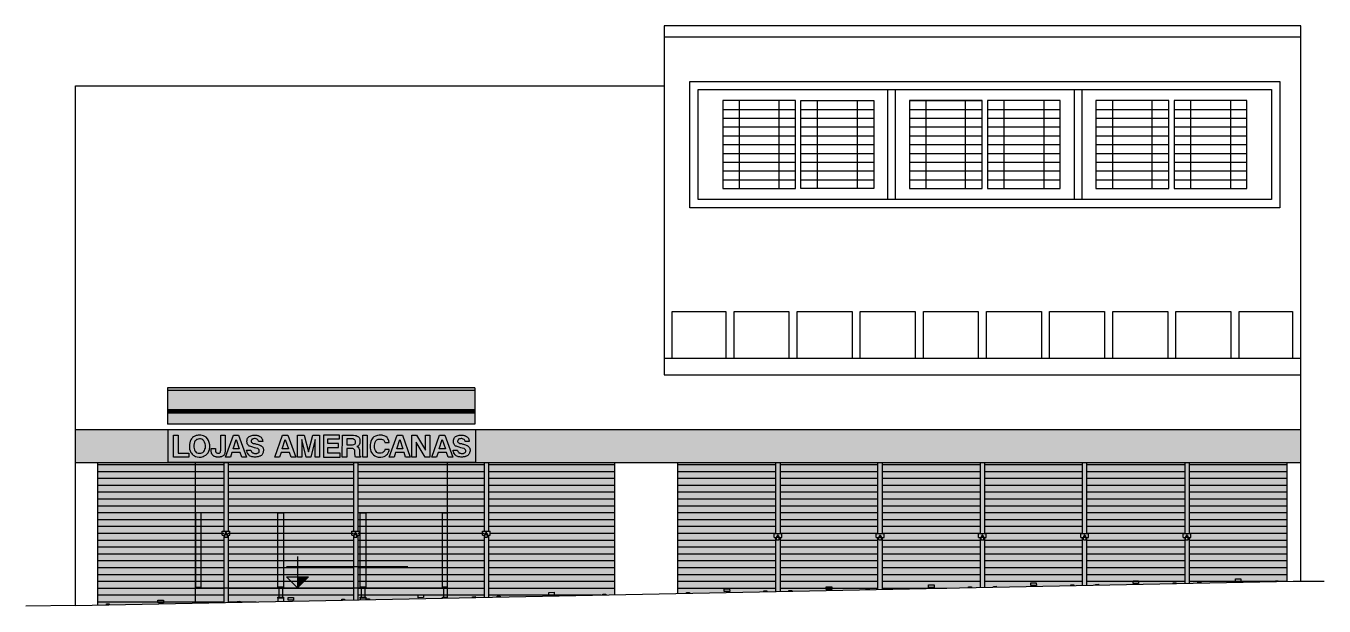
# Model space of a CAD drawing. Header units: metres. Extents: x -367 to 368, y -238 to 223.
# Drawn here: x -173.23 to -149.58, y -50.45 to -39.89 of the extents above; entities that cross this region are included whole.
import ezdxf
from ezdxf.enums import TextEntityAlignment as Align

# ---------------------------------------------------------------- set-up
doc = ezdxf.new("R2010")
doc.units = ezdxf.units.M
doc.linetypes.add('DIVIDE', pattern=[31.75, 12.7, -6.35, 0, -6.35, 0, -6.35])
for name, color, linetype in [('ELE-INSTALAÇÕES', 160, 'Continuous'), ('LA_BAU_BASES GERAIS_R00$0$base', 253, 'Continuous'), ('LA_BAU_BASES GERAIS_R00$0$LA_BAU_FACHADAS_R01$0$ARQ-V02', 2, 'Continuous')]:
    doc.layers.add(name, color=color, linetype=linetype)
doc.styles.add('LA_BAU_BASES GERAIS_R00$0$R60-125-RS', font='romans.shx', dxfattribs={"height": 0.19})
doc.styles.add('LA_BAU_BASES GERAIS_R00$0$R80-100-RS', font='romans.shx', dxfattribs={"height": 0.203})
pattern_1 = [(0, (50, -50), (0, 0.125), [])]

# ---------------------------------------------------------------- blocks, each defined once
blk = doc.blocks.new('LA_BAU_BASES GERAIS_R00$0$SIMB-INICA-NÍVEL 100')
blk.add_hatch(color=256).paths.add_polyline_path([(2, 2), (0, 2), (0, 0)])
for p, q in [((0, 5.71), (0, 0)), ((-2, 3.9), (20.07, 3.9)), ((-2, 2), (2, 2))]:
    blk.add_line(p, q)
blk.add_lwpolyline([(-2, 2), (0, 0), (2, 2)])
blk = doc.blocks.new('LA_BAU_BASES GERAIS_R00$0$LA_BAU_FACHADAS_R01$0$TRTR')
at = {"layer": 'LA_BAU_BASES GERAIS_R00$0$LA_BAU_FACHADAS_R01$0$ARQ-V02'}
for p, q in [((-0.086, -0.022), (-0.086, 0.05)), ((-0.086, 0.05), (0.055, 0.05)), ((-0.018, -0.007), (-0.018, 0.031)), ((-0.013, 0.031), (-0.018, 0.031)), ((-0.013, -0.007), (-0.013, 0.031)), ((0.055, -0.022), (0.055, 0.05)), ((-0.086, -0.022), (-0.04, -0.022)), ((-0.04, -0.015), (0.009, -0.015)), ((-0.04, -0.061), (-0.04, -0.015)), ((-0.04, -0.061), (0.009, -0.061)), ((-0.013, -0.007), (-0.018, -0.007)), ((0.009, -0.061), (0.009, -0.015)), ((0.009, -0.022), (0.055, -0.022))]:
    blk.add_line(p, q, dxfattribs=at)
for radius, start, end in [(0.0243, 96.2336, 190.0878), (0.0193, 97.8613, 192.7465), (0.0243, 349.9122, 84.402), (0.0193, 347.2535, 82.9418)]:
    blk.add_arc((-0.016, -0.011), radius, start, end, dxfattribs=at)
blk = doc.blocks.new('LA_BAU_BASES GERAIS_R00')
at = {"layer": 'LA_BAU_BASES GERAIS_R00$0$base', "ltscale": 0.1}
h = blk.add_hatch(color=256, dxfattribs=at)
h.dxf.hatch_style = 1
h.paths.add_polyline_path([(-165.045, -46.528), (-165.045, -46.478), (-170.645, -46.478), (-170.645, -46.528)])
at = {"layer": 'LA_BAU_BASES GERAIS_R00$0$base'}
h = blk.add_hatch(color=256, dxfattribs=at)
h.dxf.hatch_style = 1
h.paths.add_polyline_path([(-165.045, -47.14), (-165.045, -46.528), (-170.645, -46.528), (-170.645, -47.14)])
h = blk.add_hatch(color=256, dxfattribs=at)
h.dxf.hatch_style = 1
h.paths.add_polyline_path([(-150, -47.24), (-165.035, -47.24), (-165.035, -47.84), (-150, -47.84)])
h.paths.add_polyline_path([(-170.635, -47.24), (-172.32, -47.24), (-172.32, -47.84), (-170.635, -47.84)])
at = {"layer": 'LA_BAU_BASES GERAIS_R00$0$base', "ltscale": 0.1}
h = blk.add_hatch(color=256, dxfattribs=at)
h.dxf.hatch_style = 1
h.paths.add_polyline_path([(-165.035, -47.84), (-170.635, -47.84), (-170.635, -47.24), (-165.035, -47.24)])
at = {"layer": 'LA_BAU_BASES GERAIS_R00$0$base'}
for points in [[(-170.258, -47.74), (-170.258, -47.666), (-170.453, -47.666), (-170.453, -47.34), (-170.535, -47.34), (-170.535, -47.74)], [(-169.601, -47.663), (-169.6, -47.654), (-169.598, -47.644), (-169.597, -47.633), (-169.596, -47.622), (-169.595, -47.611), (-169.595, -47.343), (-169.598, -47.34), (-169.673, -47.34), (-169.677, -47.343), (-169.677, -47.611), (-169.677, -47.614), (-169.678, -47.621), (-169.679, -47.627), (-169.68, -47.633), (-169.68, -47.642), (-169.682, -47.649), (-169.686, -47.654), (-169.69, -47.659), (-169.694, -47.663), (-169.7, -47.669), (-169.707, -47.67), (-169.713, -47.671), (-169.722, -47.671), (-169.731, -47.672), (-169.737, -47.671), (-169.743, -47.668), (-169.749, -47.665), (-169.758, -47.662), (-169.763, -47.654), (-169.765, -47.648), (-169.768, -47.644), (-169.77, -47.636), (-169.771, -47.626), (-169.771, -47.582), (-169.84, -47.582), (-169.85, -47.583), (-169.85, -47.631), (-169.85, -47.64), (-169.849, -47.647), (-169.847, -47.657), (-169.846, -47.667), (-169.844, -47.674), (-169.841, -47.679), (-169.836, -47.687), (-169.831, -47.695), (-169.827, -47.701), (-169.823, -47.705), (-169.819, -47.709), (-169.814, -47.712), (-169.808, -47.717), (-169.8, -47.722), (-169.794, -47.727), (-169.789, -47.728), (-169.783, -47.73), (-169.775, -47.733), (-169.763, -47.736), (-169.755, -47.739), (-169.75, -47.739), (-169.74, -47.739), (-169.728, -47.74), (-169.718, -47.74), (-169.708, -47.741), (-169.702, -47.74), (-169.694, -47.739), (-169.686, -47.737), (-169.676, -47.735), (-169.666, -47.733), (-169.657, -47.731), (-169.654, -47.729), (-169.644, -47.723), (-169.634, -47.717), (-169.623, -47.71), (-169.62, -47.705), (-169.616, -47.699), (-169.608, -47.689), (-169.603, -47.681), (-169.602, -47.672)], [(-168.981, -47.73), (-168.972, -47.725), (-168.959, -47.721), (-168.95, -47.716), (-168.936, -47.71), (-168.929, -47.702), (-168.923, -47.691), (-168.914, -47.679), (-168.909, -47.669), (-168.904, -47.658), (-168.902, -47.638), (-168.898, -47.624), (-168.897, -47.607), (-168.898, -47.594), (-168.902, -47.584), (-168.906, -47.571), (-168.91, -47.563), (-168.917, -47.556), (-168.925, -47.548), (-168.932, -47.54), (-168.943, -47.532), (-168.947, -47.531), (-168.957, -47.526), (-168.965, -47.522), (-168.979, -47.518), (-168.998, -47.511), (-169.014, -47.507), (-169.028, -47.503), (-169.041, -47.499), (-169.053, -47.495), (-169.07, -47.492), (-169.086, -47.49), (-169.096, -47.484), (-169.104, -47.479), (-169.113, -47.473), (-169.12, -47.468), (-169.123, -47.458), (-169.124, -47.45), (-169.122, -47.442), (-169.12, -47.435), (-169.113, -47.423), (-169.108, -47.415), (-169.1, -47.414), (-169.088, -47.409), (-169.078, -47.407), (-169.059, -47.404), (-169.047, -47.404), (-169.032, -47.405), (-169.019, -47.412), (-169.007, -47.419), (-168.999, -47.426), (-168.993, -47.437), (-168.988, -47.448), (-168.985, -47.459), (-168.91, -47.459), (-168.91, -47.452), (-168.914, -47.438), (-168.917, -47.424), (-168.921, -47.409), (-168.927, -47.401), (-168.934, -47.39), (-168.942, -47.38), (-168.954, -47.37), (-168.964, -47.363), (-168.974, -47.358), (-168.987, -47.351), (-168.991, -47.348), (-169.007, -47.346), (-169.019, -47.343), (-169.033, -47.341), (-169.051, -47.34), (-169.066, -47.34), (-169.093, -47.343), (-169.112, -47.346), (-169.131, -47.351), (-169.141, -47.358), (-169.158, -47.366), (-169.167, -47.374), (-169.177, -47.384), (-169.187, -47.396), (-169.195, -47.414), (-169.198, -47.431), (-169.201, -47.449), (-169.199, -47.464), (-169.197, -47.477), (-169.194, -47.497), (-169.187, -47.507), (-169.18, -47.518), (-169.171, -47.529), (-169.16, -47.54), (-169.145, -47.543), (-169.131, -47.55), (-169.113, -47.555), (-169.093, -47.562), (-169.064, -47.569), (-169.04, -47.575), (-169.004, -47.585), (-168.995, -47.592), (-168.989, -47.596), (-168.983, -47.601), (-168.979, -47.608), (-168.976, -47.622), (-168.974, -47.631), (-168.974, -47.639), (-168.979, -47.649), (-168.985, -47.657), (-168.996, -47.662), (-169.007, -47.668), (-169.011, -47.668), (-169.018, -47.672), (-169.032, -47.672), (-169.047, -47.672), (-169.059, -47.672), (-169.073, -47.671), (-169.082, -47.667), (-169.088, -47.662), (-169.101, -47.66), (-169.109, -47.652), (-169.115, -47.645), (-169.119, -47.639), (-169.122, -47.633), (-169.126, -47.622), (-169.128, -47.611), (-169.205, -47.611), (-169.205, -47.615), (-169.202, -47.63), (-169.198, -47.642), (-169.195, -47.66), (-169.19, -47.673), (-169.18, -47.683), (-169.171, -47.698), (-169.162, -47.707), (-169.152, -47.714), (-169.139, -47.721), (-169.122, -47.732), (-169.113, -47.733), (-169.101, -47.735), (-169.085, -47.737), (-169.066, -47.739), (-169.051, -47.74), (-169.036, -47.74), (-169.021, -47.737), (-169.01, -47.736), (-168.992, -47.735)], [(-168.279, -47.74), (-168.201, -47.74), (-168.201, -47.418), (-168.119, -47.74), (-168.035, -47.74), (-167.954, -47.418), (-167.954, -47.74), (-167.877, -47.74), (-167.877, -47.34), (-167.999, -47.34), (-168.078, -47.644), (-168.157, -47.34), (-168.279, -47.34)], [(-167.723, -47.666), (-167.723, -47.563), (-167.532, -47.563), (-167.532, -47.495), (-167.723, -47.495), (-167.723, -47.41), (-167.514, -47.41), (-167.514, -47.34), (-167.804, -47.34), (-167.804, -47.74), (-167.504, -47.74), (-167.504, -47.666)], [(-167.089, -47.74), (-167.007, -47.74), (-167.007, -47.34), (-167.089, -47.34)], [(-166.94, -47.636), (-166.928, -47.658), (-166.914, -47.683), (-166.895, -47.7), (-166.871, -47.72), (-166.844, -47.732), (-166.806, -47.74), (-166.761, -47.74), (-166.725, -47.735), (-166.701, -47.728), (-166.678, -47.717), (-166.657, -47.701), (-166.639, -47.686), (-166.626, -47.664), (-166.615, -47.64), (-166.61, -47.619), (-166.609, -47.601), (-166.686, -47.601), (-166.687, -47.612), (-166.694, -47.624), (-166.702, -47.639), (-166.715, -47.651), (-166.729, -47.662), (-166.754, -47.668), (-166.779, -47.671), (-166.808, -47.666), (-166.832, -47.654), (-166.844, -47.64), (-166.858, -47.622), (-166.87, -47.593), (-166.874, -47.566), (-166.875, -47.542), (-166.875, -47.521), (-166.872, -47.497), (-166.862, -47.466), (-166.85, -47.445), (-166.832, -47.428), (-166.811, -47.416), (-166.786, -47.412), (-166.77, -47.411), (-166.749, -47.413), (-166.729, -47.418), (-166.713, -47.426), (-166.706, -47.432), (-166.698, -47.444), (-166.693, -47.454), (-166.689, -47.468), (-166.686, -47.476), (-166.608, -47.476), (-166.612, -47.446), (-166.618, -47.425), (-166.63, -47.405), (-166.646, -47.385), (-166.67, -47.365), (-166.697, -47.351), (-166.721, -47.347), (-166.737, -47.343), (-166.762, -47.34), (-166.79, -47.341), (-166.818, -47.345), (-166.842, -47.352), (-166.86, -47.359), (-166.886, -47.373), (-166.904, -47.391), (-166.92, -47.407), (-166.931, -47.428), (-166.942, -47.454), (-166.951, -47.486), (-166.955, -47.513), (-166.953, -47.541), (-166.953, -47.577), (-166.949, -47.604)], [(-165.947, -47.615), (-166.109, -47.34), (-166.195, -47.34), (-166.195, -47.74), (-166.114, -47.74), (-166.114, -47.466), (-165.951, -47.74), (-165.866, -47.74), (-165.866, -47.34), (-165.947, -47.34)], [(-165.311, -47.671), (-165.32, -47.667), (-165.326, -47.663), (-165.339, -47.66), (-165.348, -47.652), (-165.353, -47.645), (-165.357, -47.639), (-165.36, -47.633), (-165.364, -47.622), (-165.367, -47.611), (-165.443, -47.611), (-165.443, -47.615), (-165.44, -47.63), (-165.436, -47.642), (-165.433, -47.66), (-165.428, -47.673), (-165.418, -47.683), (-165.409, -47.698), (-165.401, -47.707), (-165.39, -47.714), (-165.378, -47.721), (-165.36, -47.732), (-165.352, -47.733), (-165.339, -47.735), (-165.323, -47.737), (-165.304, -47.739), (-165.289, -47.74), (-165.274, -47.74), (-165.259, -47.737), (-165.248, -47.736), (-165.23, -47.735), (-165.22, -47.731), (-165.21, -47.725), (-165.198, -47.721), (-165.188, -47.716), (-165.175, -47.71), (-165.168, -47.702), (-165.161, -47.691), (-165.153, -47.679), (-165.147, -47.669), (-165.142, -47.658), (-165.139, -47.646), (-165.135, -47.624), (-165.135, -47.607), (-165.137, -47.589), (-165.141, -47.58), (-165.145, -47.571), (-165.149, -47.563), (-165.156, -47.556), (-165.164, -47.548), (-165.171, -47.54), (-165.181, -47.532), (-165.186, -47.531), (-165.195, -47.527), (-165.203, -47.522), (-165.217, -47.518), (-165.236, -47.512), (-165.252, -47.507), (-165.266, -47.503), (-165.28, -47.499), (-165.292, -47.495), (-165.308, -47.493), (-165.324, -47.49), (-165.334, -47.484), (-165.342, -47.479), (-165.352, -47.473), (-165.359, -47.468), (-165.361, -47.459), (-165.363, -47.45), (-165.36, -47.442), (-165.359, -47.435), (-165.352, -47.423), (-165.346, -47.415), (-165.338, -47.414), (-165.326, -47.41), (-165.316, -47.407), (-165.297, -47.404), (-165.285, -47.404), (-165.27, -47.405), (-165.258, -47.412), (-165.245, -47.419), (-165.237, -47.426), (-165.232, -47.437), (-165.226, -47.448), (-165.224, -47.459), (-165.148, -47.459), (-165.149, -47.452), (-165.153, -47.438), (-165.156, -47.424), (-165.16, -47.41), (-165.165, -47.401), (-165.172, -47.39), (-165.18, -47.38), (-165.192, -47.37), (-165.202, -47.363), (-165.213, -47.358), (-165.225, -47.351), (-165.229, -47.348), (-165.245, -47.346), (-165.258, -47.343), (-165.271, -47.341), (-165.289, -47.34), (-165.304, -47.34), (-165.331, -47.343), (-165.35, -47.346), (-165.369, -47.351), (-165.379, -47.358), (-165.397, -47.366), (-165.405, -47.374), (-165.416, -47.384), (-165.425, -47.396), (-165.433, -47.414), (-165.436, -47.431), (-165.439, -47.449), (-165.438, -47.464), (-165.435, -47.478), (-165.432, -47.497), (-165.425, -47.507), (-165.418, -47.518), (-165.409, -47.529), (-165.398, -47.54), (-165.383, -47.543), (-165.369, -47.55), (-165.352, -47.555), (-165.331, -47.562), (-165.303, -47.569), (-165.278, -47.575), (-165.243, -47.585), (-165.233, -47.592), (-165.228, -47.596), (-165.221, -47.601), (-165.217, -47.608), (-165.214, -47.622), (-165.213, -47.631), (-165.213, -47.639), (-165.217, -47.649), (-165.224, -47.657), (-165.235, -47.663), (-165.245, -47.668), (-165.25, -47.668), (-165.256, -47.672), (-165.27, -47.672), (-165.285, -47.672), (-165.297, -47.672)]]:
    blk.add_hatch(color=256, dxfattribs=at).paths.add_polyline_path(points)
h = blk.add_hatch(color=256, dxfattribs=at)
h.paths.add_polyline_path([(-170.135, -47.729), (-170.104, -47.737), (-170.071, -47.74), (-170.033, -47.739), (-170, -47.732), (-169.976, -47.72), (-169.95, -47.706), (-169.93, -47.689), (-169.908, -47.662), (-169.892, -47.635), (-169.882, -47.6), (-169.876, -47.558), (-169.877, -47.514), (-169.885, -47.474), (-169.899, -47.435), (-169.919, -47.406), (-169.942, -47.378), (-169.967, -47.364), (-169.991, -47.35), (-170.017, -47.344), (-170.042, -47.341), (-170.063, -47.34), (-170.088, -47.341), (-170.105, -47.346), (-170.122, -47.349), (-170.147, -47.358), (-170.159, -47.366), (-170.173, -47.37), (-170.189, -47.384), (-170.2, -47.398), (-170.209, -47.409), (-170.221, -47.426), (-170.233, -47.449), (-170.243, -47.478), (-170.246, -47.511), (-170.247, -47.537), (-170.247, -47.572), (-170.244, -47.597), (-170.233, -47.626), (-170.223, -47.654), (-170.21, -47.669), (-170.196, -47.688), (-170.178, -47.706), (-170.155, -47.719)])
h.paths.add_polyline_path([(-170.127, -47.654), (-170.139, -47.638), (-170.149, -47.625), (-170.156, -47.606), (-170.162, -47.586), (-170.167, -47.557), (-170.167, -47.521), (-170.162, -47.495), (-170.156, -47.471), (-170.146, -47.452), (-170.139, -47.438), (-170.125, -47.429), (-170.116, -47.421), (-170.104, -47.417), (-170.087, -47.412), (-170.062, -47.408), (-170.044, -47.41), (-170.022, -47.415), (-170.002, -47.426), (-169.984, -47.443), (-169.97, -47.466), (-169.959, -47.497), (-169.956, -47.521), (-169.956, -47.552), (-169.957, -47.578), (-169.967, -47.598), (-169.973, -47.62), (-169.985, -47.637), (-170.002, -47.654), (-170.019, -47.663), (-170.038, -47.669), (-170.064, -47.671), (-170.09, -47.669), (-170.11, -47.663)], flags=16)
h = blk.add_hatch(color=256, dxfattribs=at)
h.paths.add_polyline_path([(-169.453, -47.591), (-169.398, -47.42), (-169.342, -47.591)], flags=16)
h.paths.add_polyline_path([(-169.475, -47.658), (-169.32, -47.658), (-169.293, -47.74), (-169.207, -47.74), (-169.351, -47.34), (-169.446, -47.34), (-169.588, -47.74), (-169.501, -47.74)])
h = blk.add_hatch(color=256, dxfattribs=at)
h.paths.add_polyline_path([(-168.556, -47.591), (-168.501, -47.42), (-168.445, -47.591)], flags=16)
h.paths.add_polyline_path([(-168.423, -47.658), (-168.396, -47.74), (-168.31, -47.74), (-168.453, -47.34), (-168.549, -47.34), (-168.691, -47.74), (-168.604, -47.74), (-168.578, -47.658)])
h = blk.add_hatch(color=256, dxfattribs=at)
h.paths.add_polyline_path([(-167.379, -47.515), (-167.379, -47.409), (-167.272, -47.41), (-167.267, -47.41), (-167.261, -47.412), (-167.252, -47.413), (-167.244, -47.418), (-167.233, -47.425), (-167.227, -47.436), (-167.221, -47.452), (-167.222, -47.474), (-167.224, -47.486), (-167.23, -47.497), (-167.241, -47.504), (-167.254, -47.51), (-167.275, -47.515)], flags=16)
h.paths.add_polyline_path([(-167.281, -47.585), (-167.27, -47.585), (-167.26, -47.589), (-167.251, -47.594), (-167.244, -47.603), (-167.236, -47.612), (-167.235, -47.622), (-167.233, -47.634), (-167.233, -47.65), (-167.233, -47.674), (-167.232, -47.692), (-167.23, -47.707), (-167.229, -47.72), (-167.226, -47.732), (-167.223, -47.74), (-167.133, -47.74), (-167.133, -47.725), (-167.137, -47.723), (-167.143, -47.717), (-167.146, -47.707), (-167.148, -47.695), (-167.148, -47.68), (-167.149, -47.665), (-167.149, -47.649), (-167.149, -47.634), (-167.151, -47.62), (-167.151, -47.606), (-167.155, -47.588), (-167.163, -47.577), (-167.175, -47.559), (-167.188, -47.553), (-167.199, -47.547), (-167.191, -47.546), (-167.181, -47.54), (-167.17, -47.534), (-167.163, -47.525), (-167.154, -47.516), (-167.148, -47.503), (-167.143, -47.488), (-167.14, -47.471), (-167.14, -47.455), (-167.14, -47.436), (-167.143, -47.418), (-167.148, -47.398), (-167.157, -47.386), (-167.167, -47.373), (-167.179, -47.364), (-167.191, -47.357), (-167.208, -47.348), (-167.229, -47.344), (-167.261, -47.34), (-167.461, -47.34), (-167.462, -47.74), (-167.379, -47.74), (-167.379, -47.585)])
h = blk.add_hatch(color=256, dxfattribs=at)
h.paths.add_polyline_path([(-166.471, -47.591), (-166.416, -47.42), (-166.36, -47.591)], flags=16)
h.paths.add_polyline_path([(-166.338, -47.658), (-166.311, -47.74), (-166.224, -47.74), (-166.368, -47.34), (-166.463, -47.34), (-166.606, -47.74), (-166.519, -47.74), (-166.493, -47.658)])
h = blk.add_hatch(color=256, dxfattribs=at)
h.paths.add_polyline_path([(-165.563, -47.658), (-165.536, -47.74), (-165.45, -47.74), (-165.594, -47.34), (-165.689, -47.34), (-165.831, -47.74), (-165.744, -47.74), (-165.718, -47.658)])
h.paths.add_polyline_path([(-165.696, -47.591), (-165.641, -47.42), (-165.585, -47.591)], flags=16)
h = blk.add_hatch(color=256, dxfattribs=at)
h.dxf.hatch_style = 1
h.paths.add_polyline_path([(-171.92, -47.84), (-162.5, -47.84), (-162.5, -50.245), (-171.92, -50.432)])
h = blk.add_hatch(dxfattribs=at)
h.set_pattern_fill('_USER', color=256, scale=0.125, style=0, pattern_type=0)
h.set_pattern_definition(pattern_1)
h.paths.add_polyline_path([(-162.5, -47.84), (-164.8, -47.84), (-164.8, -49.087), (-164.77, -49.087), (-164.77, -49.159), (-164.8, -49.159), (-164.8, -50.291), (-163.7, -50.269), (-163.701, -50.204), (-163.601, -50.202), (-163.6, -50.267), (-162.5, -50.245)])
h.paths.add_polyline_path([(-164.587, -50.272), (-164.587, -50.281), (-164.64, -50.282), (-164.64, -50.273)], flags=16)
h.paths.add_polyline_path([(-162.713, -50.235), (-162.66, -50.234), (-162.66, -50.243), (-162.713, -50.244)], flags=16)
h.paths.add_polyline_path([(-167.18, -47.84), (-164.88, -47.84), (-164.88, -50.292), (-167.18, -50.338)])
h.paths.add_polyline_path([(-169.54, -47.84), (-167.26, -47.84), (-167.26, -50.34), (-169.54, -50.385)])
h.paths.add_polyline_path([(-171.92, -47.84), (-169.62, -47.84), (-169.62, -50.386), (-171.92, -50.432)])
h = blk.add_hatch(color=256, dxfattribs=at)
h.dxf.hatch_style = 1
h.paths.add_polyline_path([(-157.703, -47.84), (-161.35, -47.84), (-161.35, -50.222), (-157.703, -50.15)])
h = blk.add_hatch(dxfattribs=at)
h.set_pattern_fill('_USER', color=256, scale=0.125, style=0, pattern_type=0)
h.set_pattern_definition(pattern_1)
h.paths.add_polyline_path([(-159.567, -47.84), (-161.35, -47.84), (-161.35, -50.222), (-159.567, -50.187)])
h.paths.add_polyline_path([(-157.703, -47.84), (-159.487, -47.84), (-159.487, -50.185), (-157.703, -50.15)])
h.paths.add_polyline_path([(-155.84, -47.84), (-157.623, -47.84), (-157.623, -50.148), (-155.84, -50.113)])
h.paths.add_polyline_path([(-153.977, -47.84), (-155.76, -47.84), (-155.76, -50.112), (-153.977, -50.076)])
h.paths.add_polyline_path([(-152.113, -47.84), (-153.897, -47.84), (-153.897, -50.075), (-152.113, -50.039)])
h.paths.add_polyline_path([(-150.25, -47.84), (-152.033, -47.84), (-152.033, -50.038), (-150.25, -50.002)])
h = blk.add_hatch(color=256, dxfattribs=at)
h.dxf.hatch_style = 1
h.paths.add_polyline_path([(-157.623, -47.84), (-157.703, -47.84), (-157.703, -50.15), (-157.623, -50.148)])
h = blk.add_hatch(color=256, dxfattribs=at)
h.dxf.hatch_style = 1
h.paths.add_polyline_path([(-153.977, -47.84), (-157.623, -47.84), (-157.623, -50.148), (-153.977, -50.076)])
h = blk.add_hatch(color=256, dxfattribs=at)
h.dxf.hatch_style = 1
h.paths.add_polyline_path([(-153.897, -47.84), (-153.977, -47.84), (-153.977, -50.076), (-153.897, -50.075)])
h = blk.add_hatch(color=256, dxfattribs=at)
h.dxf.hatch_style = 1
h.paths.add_polyline_path([(-150.25, -47.84), (-153.897, -47.84), (-153.897, -50.075), (-150.25, -50.002)])
for p, q in [((-161.6, -40.09), (-150, -40.09)), ((-157.531, -41.049), (-157.531, -43.049)), ((-157.381, -43.049), (-157.381, -41.049)), ((-154.131, -41.049), (-154.131, -43.049)), ((-153.981, -43.049), (-153.981, -41.049)), ((-159.206, -41.249), (-160.531, -41.249)), ((-160.231, -41.249), (-160.231, -42.849)), ((-159.506, -42.849), (-159.506, -41.249)), ((-158.806, -42.849), (-158.806, -41.249)), ((-158.081, -41.249), (-158.081, -42.849)), ((-157.131, -41.249), (-155.806, -41.249)), ((-156.831, -41.249), (-156.831, -42.849)), ((-156.106, -42.849), (-156.106, -41.249)), ((-155.406, -42.849), (-155.406, -41.249)), ((-154.681, -41.249), (-154.681, -42.849)), ((-152.406, -41.249), (-153.731, -41.249)), ((-153.431, -41.249), (-153.431, -42.849)), ((-152.706, -42.849), (-152.706, -41.249)), ((-152.006, -42.849), (-152.006, -41.249)), ((-151.281, -41.249), (-151.281, -42.849)), ((-160.531, -41.409), (-159.206, -41.409)), ((-160.531, -41.569), (-159.206, -41.569)), ((-159.106, -41.409), (-157.781, -41.409)), ((-159.106, -41.569), (-157.781, -41.569)), ((-157.131, -41.409), (-155.806, -41.409)), ((-157.131, -41.569), (-155.806, -41.569)), ((-155.706, -41.409), (-154.381, -41.409)), ((-155.706, -41.569), (-154.381, -41.569)), ((-153.731, -41.409), (-152.406, -41.409)), ((-153.731, -41.569), (-152.406, -41.569)), ((-152.306, -41.409), (-150.981, -41.409)), ((-152.306, -41.569), (-150.981, -41.569)), ((-160.531, -41.729), (-159.206, -41.729)), ((-159.106, -41.729), (-157.781, -41.729)), ((-157.131, -41.729), (-155.806, -41.729)), ((-155.706, -41.729), (-154.381, -41.729)), ((-153.731, -41.729), (-152.406, -41.729)), ((-152.306, -41.729), (-150.981, -41.729)), ((-160.531, -41.889), (-159.206, -41.889)), ((-160.531, -42.049), (-159.206, -42.049)), ((-159.106, -41.889), (-157.781, -41.889)), ((-159.106, -42.049), (-157.781, -42.049)), ((-157.131, -41.889), (-155.806, -41.889)), ((-157.131, -42.049), (-155.806, -42.049)), ((-155.706, -41.889), (-154.381, -41.889)), ((-155.706, -42.049), (-154.381, -42.049)), ((-153.731, -41.889), (-152.406, -41.889)), ((-153.731, -42.049), (-152.406, -42.049)), ((-152.306, -41.889), (-150.981, -41.889)), ((-152.306, -42.049), (-150.981, -42.049)), ((-160.531, -42.209), (-159.206, -42.209)), ((-159.106, -42.209), (-157.781, -42.209)), ((-157.131, -42.209), (-155.806, -42.209)), ((-155.706, -42.209), (-154.381, -42.209)), ((-153.731, -42.209), (-152.406, -42.209)), ((-152.306, -42.209), (-150.981, -42.209)), ((-160.531, -42.369), (-159.206, -42.369)), ((-160.531, -42.529), (-159.206, -42.529)), ((-159.106, -42.369), (-157.781, -42.369)), ((-159.106, -42.529), (-157.781, -42.529)), ((-157.131, -42.369), (-155.806, -42.369)), ((-157.131, -42.529), (-155.806, -42.529)), ((-155.706, -42.369), (-154.381, -42.369)), ((-155.706, -42.529), (-154.381, -42.529)), ((-153.731, -42.369), (-152.406, -42.369)), ((-153.731, -42.529), (-152.406, -42.529)), ((-152.306, -42.369), (-150.981, -42.369)), ((-152.306, -42.529), (-150.981, -42.529)), ((-160.531, -42.689), (-159.206, -42.689)), ((-159.106, -42.689), (-157.781, -42.689)), ((-157.131, -42.689), (-155.806, -42.689)), ((-155.706, -42.689), (-154.381, -42.689)), ((-153.731, -42.689), (-152.406, -42.689)), ((-152.306, -42.689), (-150.981, -42.689)), ((-161.6, -45.94), (-150, -45.94)), ((-165.045, -46.478), (-170.645, -46.478)), ((-170.645, -46.478), (-170.645, -47.14, 0.006)), ((-165.045, -46.528, -0.003), (-170.645, -46.528, 0)), ((-165.045, -46.478, -0.003), (-165.045, -47.14, 0.003)), ((-165.045, -46.879, 0), (-170.645, -46.879, 0.003)), ((-165.045, -46.899, 0), (-170.645, -46.899, 0.003)), ((-165.045, -46.922, 0), (-170.645, -46.922, 0.003)), ((-165.045, -46.94), (-170.645, -46.94, 0.003)), ((-172.32, -47.24), (-150, -47.24)), ((-165.045, -47.14), (-170.645, -47.14, 0.003)), ((-172.32, -47.84), (-150, -47.84)), ((-171.92, -47.84), (-171.92, -50.432)), ((-170.145, -47.84), (-170.145, -50.397)), ((-169.62, -47.84), (-169.62, -49.087)), ((-169.54, -47.84), (-169.54, -49.087)), ((-167.26, -47.84), (-167.26, -49.087)), ((-167.18, -47.84), (-167.18, -49.087)), ((-165.545, -50.306), (-165.545, -47.84)), ((-164.88, -47.84), (-164.88, -49.087)), ((-164.8, -47.84), (-164.8, -49.087)), ((-162.5, -50.245), (-162.5, -47.84)), ((-161.35, -50.219), (-161.35, -47.84)), ((-159.567, -47.84), (-159.567, -49.134)), ((-159.487, -47.84), (-159.487, -49.134)), ((-157.703, -49.134), (-157.703, -47.84)), ((-157.623, -49.134), (-157.623, -47.84)), ((-155.84, -47.84), (-155.84, -49.134)), ((-155.76, -47.84), (-155.76, -49.134)), ((-153.977, -49.134), (-153.977, -47.84)), ((-153.897, -49.134), (-153.897, -47.84)), ((-152.113, -47.84), (-152.113, -49.134)), ((-152.033, -47.84), (-152.033, -49.134)), ((-150.25, -50.002), (-150.25, -47.84)), ((-169.62, -49.159), (-169.62, -50.386)), ((-169.54, -49.159), (-169.54, -50.385)), ((-167.26, -49.159), (-167.26, -50.34)), ((-167.18, -49.159), (-167.18, -50.338)), ((-164.88, -49.159), (-164.88, -50.292)), ((-164.8, -49.159), (-164.8, -50.291)), ((-159.567, -49.206), (-159.567, -50.187)), ((-159.487, -49.206), (-159.487, -50.185)), ((-157.703, -50.15), (-157.703, -49.206)), ((-157.623, -50.148), (-157.623, -49.206)), ((-155.84, -49.206), (-155.84, -50.113)), ((-155.76, -49.206), (-155.76, -50.112)), ((-153.977, -50.076), (-153.977, -49.206)), ((-153.897, -50.075), (-153.897, -49.206)), ((-152.113, -49.206), (-152.113, -50.039)), ((-152.033, -49.206), (-152.033, -50.038)), ((-172.32, -50.44), (-150.139, -50)), ((-170.145, -50.12), (-165.545, -50.12)), ((-168.62, -50.111, 0), (-168.62, -50.291, 0)), ((-168.55, -50.111, 0), (-168.55, -50.291, 0)), ((-167.12, -50.111, 0), (-167.12, -50.291, 0)), ((-167.05, -50.111, 0), (-167.05, -50.291, 0)), ((-165.62, -50.111, 0), (-165.62, -50.291, 0)), ((-165.55, -50.111, 0), (-165.55, -50.291, 0)), ((-150.139, -50), (-149.576, -50)), ((-168.635, -50.306), (-168.635, -50.367)), ((-168.535, -50.306), (-168.535, -50.365)), ((-167.135, -50.306), (-167.135, -50.337)), ((-167.035, -50.306), (-167.035, -50.335)), ((-172.32, -50.44), (-173.226, -50.452))]:
    blk.add_line(p, q, dxfattribs=at)
for points in [[(-150, -50), (-150, -39.89), (-161.6, -39.89), (-161.6, -46.24)], [(-172.32, -50.44), (-172.32, -40.979), (-161.6, -40.979)], [(-161.45, -45.94), (-161.45, -45.09), (-160.475, -45.09), (-160.475, -45.94)], [(-160.325, -45.94), (-160.325, -45.09), (-159.325, -45.09), (-159.325, -45.94)], [(-159.175, -45.94), (-159.175, -45.09), (-158.175, -45.09), (-158.175, -45.94)], [(-158.025, -45.94), (-158.025, -45.09), (-157.025, -45.09), (-157.025, -45.94)], [(-156.875, -45.94), (-156.875, -45.09), (-155.875, -45.09), (-155.875, -45.94)], [(-155.725, -45.94), (-155.725, -45.09), (-154.725, -45.09), (-154.725, -45.94)], [(-154.575, -45.94), (-154.575, -45.09), (-153.575, -45.09), (-153.575, -45.94)], [(-153.425, -45.94), (-153.425, -45.09), (-152.425, -45.09), (-152.425, -45.94)], [(-152.275, -45.94), (-152.275, -45.09), (-151.275, -45.09), (-151.275, -45.94)], [(-151.125, -45.94), (-151.125, -45.09), (-150.15, -45.09), (-150.15, -45.94)], [(-161.6, -46.24), (-150, -46.24)], [(-170.535, -47.34), (-170.453, -47.34), (-170.453, -47.666), (-170.258, -47.666), (-170.258, -47.74), (-170.535, -47.74), (-170.535, -47.34)], [(-169.673, -47.34), (-169.598, -47.34), (-169.595, -47.343), (-169.595, -47.611), (-169.596, -47.622), (-169.597, -47.633), (-169.598, -47.644), (-169.6, -47.654), (-169.601, -47.663), (-169.602, -47.672), (-169.603, -47.681), (-169.608, -47.689), (-169.616, -47.699), (-169.62, -47.705), (-169.623, -47.71), (-169.634, -47.717), (-169.644, -47.723), (-169.654, -47.729), (-169.657, -47.731), (-169.666, -47.733), (-169.676, -47.735), (-169.686, -47.737), (-169.694, -47.739), (-169.702, -47.74), (-169.708, -47.741), (-169.718, -47.74), (-169.728, -47.74), (-169.74, -47.739), (-169.75, -47.739), (-169.755, -47.739), (-169.763, -47.736), (-169.775, -47.733), (-169.783, -47.73), (-169.789, -47.728), (-169.794, -47.727), (-169.8, -47.722), (-169.808, -47.717), (-169.814, -47.712), (-169.819, -47.709), (-169.823, -47.705), (-169.827, -47.701), (-169.831, -47.695), (-169.836, -47.687), (-169.841, -47.679), (-169.844, -47.674), (-169.846, -47.667), (-169.847, -47.657), (-169.849, -47.647), (-169.85, -47.64), (-169.85, -47.631), (-169.85, -47.583), (-169.84, -47.582), (-169.771, -47.582), (-169.771, -47.626), (-169.771, -47.632), (-169.77, -47.638), (-169.768, -47.644), (-169.765, -47.648), (-169.763, -47.654), (-169.76, -47.659), (-169.757, -47.663), (-169.749, -47.665), (-169.743, -47.668), (-169.737, -47.671), (-169.731, -47.672), (-169.722, -47.671), (-169.713, -47.671), (-169.707, -47.67), (-169.701, -47.669), (-169.698, -47.667), (-169.694, -47.663), (-169.69, -47.659), (-169.686, -47.654), (-169.682, -47.649), (-169.68, -47.642), (-169.68, -47.633), (-169.679, -47.627), (-169.678, -47.621), (-169.677, -47.614), (-169.677, -47.611), (-169.677, -47.343), (-169.674, -47.34)], [(-169.588, -47.74), (-169.446, -47.34), (-169.351, -47.34), (-169.207, -47.74), (-169.293, -47.74), (-169.32, -47.658), (-169.475, -47.658), (-169.501, -47.74), (-169.588, -47.74)], [(-169.453, -47.591), (-169.398, -47.42), (-169.342, -47.591), (-169.453, -47.591)], [(-168.691, -47.74), (-168.549, -47.34), (-168.453, -47.34), (-168.31, -47.74), (-168.396, -47.74), (-168.423, -47.658), (-168.578, -47.658), (-168.604, -47.74), (-168.691, -47.74)], [(-168.556, -47.591), (-168.501, -47.42), (-168.445, -47.591), (-168.556, -47.591)], [(-168.279, -47.74), (-168.279, -47.34), (-168.157, -47.34), (-168.078, -47.644), (-167.999, -47.34), (-167.877, -47.34), (-167.877, -47.74), (-167.954, -47.74), (-167.954, -47.418), (-168.035, -47.74), (-168.119, -47.74), (-168.201, -47.418), (-168.201, -47.74), (-168.279, -47.74)], [(-167.514, -47.34), (-167.804, -47.34), (-167.804, -47.74), (-167.504, -47.74), (-167.504, -47.666), (-167.723, -47.666), (-167.723, -47.563), (-167.532, -47.563), (-167.532, -47.495), (-167.723, -47.495), (-167.723, -47.41), (-167.514, -47.41), (-167.514, -47.34)], [(-166.606, -47.74), (-166.463, -47.34), (-166.368, -47.34), (-166.224, -47.74), (-166.311, -47.74), (-166.338, -47.658), (-166.493, -47.658), (-166.519, -47.74), (-166.606, -47.74)], [(-166.471, -47.591), (-166.416, -47.42), (-166.36, -47.591), (-166.471, -47.591)], [(-166.195, -47.74), (-166.195, -47.34), (-166.109, -47.34), (-165.947, -47.615), (-165.947, -47.34), (-165.866, -47.34), (-165.866, -47.74), (-165.951, -47.74), (-166.114, -47.466), (-166.114, -47.74), (-166.195, -47.74)], [(-165.831, -47.74), (-165.689, -47.34), (-165.594, -47.34), (-165.45, -47.74), (-165.536, -47.74), (-165.563, -47.658), (-165.718, -47.658), (-165.744, -47.74), (-165.831, -47.74)], [(-165.696, -47.591), (-165.641, -47.42), (-165.585, -47.591), (-165.696, -47.591)]]:
    blk.add_lwpolyline(points, dxfattribs=at)
for points in [[(-150.381, -43.199), (-161.131, -43.199), (-161.131, -40.899), (-150.381, -40.899)], [(-150.531, -43.049), (-160.981, -43.049), (-160.981, -41.049), (-150.531, -41.049)], [(-160.531, -42.849), (-159.206, -42.849), (-159.206, -41.249), (-160.531, -41.249)], [(-159.106, -42.849), (-159.106, -41.249), (-157.781, -41.249), (-157.781, -42.849)], [(-157.131, -42.849), (-155.806, -42.849), (-155.806, -41.249), (-157.131, -41.249)], [(-154.381, -42.849), (-154.381, -41.249), (-155.706, -41.249), (-155.706, -42.849)], [(-153.731, -41.249), (-153.731, -42.849), (-152.406, -42.849), (-152.406, -41.249)], [(-150.981, -42.849), (-150.981, -41.249), (-152.306, -41.249), (-152.306, -42.849)], [(-165.035, -47.84), (-170.635, -47.84), (-170.635, -47.24), (-165.035, -47.24)], [(-170.063, -47.34), (-170.088, -47.341), (-170.105, -47.346), (-170.122, -47.349), (-170.147, -47.358), (-170.159, -47.366), (-170.173, -47.37), (-170.189, -47.384), (-170.2, -47.398), (-170.209, -47.409), (-170.221, -47.426), (-170.233, -47.449), (-170.243, -47.478), (-170.246, -47.511), (-170.247, -47.537), (-170.247, -47.572), (-170.244, -47.597), (-170.233, -47.626), (-170.223, -47.654), (-170.21, -47.669), (-170.196, -47.688), (-170.178, -47.706), (-170.155, -47.719), (-170.135, -47.729), (-170.104, -47.737), (-170.071, -47.74), (-170.033, -47.739), (-170, -47.732), (-169.976, -47.72), (-169.95, -47.706), (-169.93, -47.689), (-169.908, -47.662), (-169.892, -47.635), (-169.882, -47.6), (-169.876, -47.558), (-169.877, -47.514), (-169.885, -47.474), (-169.899, -47.435), (-169.919, -47.406), (-169.942, -47.378), (-169.967, -47.364), (-169.991, -47.35), (-170.017, -47.344), (-170.042, -47.341)], [(-170.062, -47.408), (-170.087, -47.412), (-170.104, -47.417), (-170.116, -47.421), (-170.125, -47.429), (-170.139, -47.438), (-170.146, -47.452), (-170.156, -47.471), (-170.162, -47.495), (-170.167, -47.521), (-170.167, -47.557), (-170.162, -47.586), (-170.156, -47.606), (-170.149, -47.625), (-170.139, -47.638), (-170.127, -47.654), (-170.11, -47.663), (-170.09, -47.669), (-170.064, -47.671), (-170.038, -47.669), (-170.019, -47.663), (-170.002, -47.654), (-169.985, -47.637), (-169.973, -47.62), (-169.967, -47.598), (-169.957, -47.578), (-169.956, -47.552), (-169.956, -47.521), (-169.959, -47.497), (-169.97, -47.466), (-169.984, -47.443), (-170.002, -47.426), (-170.022, -47.415), (-170.044, -47.41)], [(-168.91, -47.459), (-168.985, -47.459), (-168.988, -47.448), (-168.993, -47.437), (-168.999, -47.426), (-169.007, -47.419), (-169.019, -47.412), (-169.032, -47.405), (-169.047, -47.404), (-169.059, -47.404), (-169.078, -47.407), (-169.088, -47.409), (-169.1, -47.414), (-169.108, -47.415), (-169.113, -47.423), (-169.12, -47.435), (-169.122, -47.442), (-169.124, -47.45), (-169.123, -47.458), (-169.12, -47.468), (-169.113, -47.473), (-169.104, -47.479), (-169.096, -47.484), (-169.086, -47.49), (-169.07, -47.492), (-169.053, -47.495), (-169.041, -47.499), (-169.028, -47.503), (-169.014, -47.507), (-168.998, -47.511), (-168.979, -47.518), (-168.965, -47.522), (-168.957, -47.526), (-168.947, -47.531), (-168.943, -47.532), (-168.932, -47.54), (-168.925, -47.548), (-168.917, -47.556), (-168.91, -47.563), (-168.906, -47.571), (-168.902, -47.584), (-168.898, -47.594), (-168.897, -47.607), (-168.898, -47.624), (-168.902, -47.638), (-168.904, -47.658), (-168.909, -47.669), (-168.914, -47.679), (-168.923, -47.691), (-168.929, -47.702), (-168.936, -47.71), (-168.95, -47.716), (-168.959, -47.721), (-168.972, -47.725), (-168.981, -47.73), (-168.992, -47.735), (-169.01, -47.736), (-169.021, -47.737), (-169.036, -47.74), (-169.051, -47.74), (-169.066, -47.739), (-169.085, -47.737), (-169.101, -47.735), (-169.113, -47.733), (-169.122, -47.732), (-169.139, -47.721), (-169.152, -47.714), (-169.162, -47.707), (-169.171, -47.698), (-169.18, -47.683), (-169.19, -47.673), (-169.195, -47.66), (-169.198, -47.642), (-169.202, -47.63), (-169.205, -47.615), (-169.205, -47.611), (-169.128, -47.611), (-169.126, -47.622), (-169.122, -47.633), (-169.119, -47.639), (-169.115, -47.645), (-169.109, -47.652), (-169.101, -47.66), (-169.088, -47.662), (-169.082, -47.667), (-169.073, -47.671), (-169.059, -47.672), (-169.047, -47.672), (-169.032, -47.672), (-169.018, -47.672), (-169.011, -47.668), (-169.007, -47.668), (-168.996, -47.662), (-168.985, -47.657), (-168.979, -47.649), (-168.974, -47.639), (-168.974, -47.631), (-168.976, -47.622), (-168.979, -47.608), (-168.983, -47.601), (-168.989, -47.596), (-168.995, -47.592), (-169.004, -47.585), (-169.04, -47.575), (-169.064, -47.569), (-169.093, -47.562), (-169.113, -47.555), (-169.131, -47.55), (-169.145, -47.543), (-169.16, -47.54), (-169.171, -47.529), (-169.18, -47.518), (-169.187, -47.507), (-169.194, -47.497), (-169.197, -47.477), (-169.199, -47.464), (-169.201, -47.449), (-169.198, -47.431), (-169.195, -47.414), (-169.187, -47.396), (-169.177, -47.384), (-169.167, -47.374), (-169.158, -47.366), (-169.141, -47.358), (-169.131, -47.351), (-169.112, -47.346), (-169.093, -47.343), (-169.066, -47.34), (-169.051, -47.34), (-169.033, -47.341), (-169.019, -47.343), (-169.007, -47.346), (-168.991, -47.348), (-168.987, -47.351), (-168.974, -47.358), (-168.964, -47.363), (-168.954, -47.37), (-168.942, -47.38), (-168.934, -47.39), (-168.927, -47.401), (-168.921, -47.409), (-168.917, -47.424), (-168.914, -47.438), (-168.91, -47.452)], [(-167.379, -47.74), (-167.462, -47.74), (-167.461, -47.34), (-167.261, -47.34), (-167.229, -47.344), (-167.208, -47.348), (-167.191, -47.357), (-167.179, -47.364), (-167.167, -47.373), (-167.157, -47.386), (-167.148, -47.398), (-167.143, -47.418), (-167.14, -47.436), (-167.14, -47.455), (-167.14, -47.471), (-167.143, -47.488), (-167.148, -47.503), (-167.154, -47.516), (-167.163, -47.525), (-167.17, -47.534), (-167.181, -47.54), (-167.191, -47.546), (-167.199, -47.547), (-167.188, -47.553), (-167.175, -47.559), (-167.163, -47.577), (-167.155, -47.588), (-167.151, -47.606), (-167.151, -47.62), (-167.149, -47.634), (-167.149, -47.649), (-167.149, -47.665), (-167.148, -47.68), (-167.148, -47.695), (-167.146, -47.707), (-167.143, -47.717), (-167.137, -47.723), (-167.133, -47.725), (-167.133, -47.74), (-167.223, -47.74), (-167.226, -47.732), (-167.229, -47.72), (-167.23, -47.707), (-167.232, -47.692), (-167.233, -47.674), (-167.233, -47.65), (-167.233, -47.634), (-167.235, -47.622), (-167.236, -47.612), (-167.244, -47.603), (-167.251, -47.594), (-167.26, -47.589), (-167.27, -47.585), (-167.281, -47.585), (-167.379, -47.585)], [(-167.379, -47.409), (-167.379, -47.515), (-167.275, -47.515), (-167.254, -47.51), (-167.241, -47.504), (-167.23, -47.497), (-167.224, -47.486), (-167.222, -47.474), (-167.221, -47.452), (-167.227, -47.436), (-167.233, -47.425), (-167.244, -47.418), (-167.252, -47.413), (-167.261, -47.412), (-167.267, -47.41), (-167.272, -47.41)], [(-167.007, -47.74), (-167.089, -47.74), (-167.089, -47.34), (-167.007, -47.34)], [(-166.608, -47.476), (-166.612, -47.446), (-166.618, -47.425), (-166.63, -47.405), (-166.646, -47.385), (-166.67, -47.365), (-166.697, -47.351), (-166.721, -47.347), (-166.737, -47.343), (-166.762, -47.34), (-166.79, -47.341), (-166.818, -47.345), (-166.842, -47.352), (-166.86, -47.359), (-166.886, -47.373), (-166.904, -47.391), (-166.92, -47.407), (-166.931, -47.428), (-166.942, -47.454), (-166.951, -47.486), (-166.955, -47.513), (-166.953, -47.541), (-166.953, -47.577), (-166.949, -47.604), (-166.94, -47.636), (-166.928, -47.658), (-166.914, -47.683), (-166.895, -47.7), (-166.871, -47.72), (-166.844, -47.732), (-166.806, -47.74), (-166.761, -47.74), (-166.725, -47.735), (-166.701, -47.728), (-166.678, -47.717), (-166.657, -47.701), (-166.639, -47.686), (-166.626, -47.664), (-166.615, -47.64), (-166.61, -47.619), (-166.609, -47.601), (-166.686, -47.601), (-166.687, -47.612), (-166.694, -47.624), (-166.702, -47.639), (-166.715, -47.651), (-166.729, -47.662), (-166.754, -47.668), (-166.779, -47.671), (-166.808, -47.666), (-166.832, -47.654), (-166.844, -47.64), (-166.858, -47.622), (-166.87, -47.593), (-166.874, -47.566), (-166.875, -47.542), (-166.875, -47.521), (-166.872, -47.497), (-166.862, -47.466), (-166.85, -47.445), (-166.832, -47.428), (-166.811, -47.416), (-166.786, -47.412), (-166.77, -47.411), (-166.749, -47.413), (-166.729, -47.418), (-166.713, -47.426), (-166.706, -47.432), (-166.698, -47.444), (-166.693, -47.454), (-166.689, -47.468), (-166.686, -47.476)], [(-165.148, -47.459), (-165.224, -47.459), (-165.226, -47.448), (-165.232, -47.437), (-165.237, -47.426), (-165.245, -47.419), (-165.258, -47.412), (-165.27, -47.405), (-165.285, -47.404), (-165.297, -47.404), (-165.316, -47.407), (-165.326, -47.41), (-165.338, -47.414), (-165.346, -47.415), (-165.352, -47.423), (-165.359, -47.435), (-165.36, -47.442), (-165.363, -47.45), (-165.361, -47.459), (-165.359, -47.468), (-165.352, -47.473), (-165.342, -47.479), (-165.334, -47.484), (-165.324, -47.49), (-165.308, -47.493), (-165.292, -47.495), (-165.28, -47.499), (-165.266, -47.503), (-165.252, -47.507), (-165.236, -47.512), (-165.217, -47.518), (-165.203, -47.522), (-165.195, -47.527), (-165.186, -47.531), (-165.181, -47.532), (-165.171, -47.54), (-165.164, -47.548), (-165.156, -47.556), (-165.149, -47.563), (-165.145, -47.571), (-165.141, -47.58), (-165.137, -47.589), (-165.135, -47.607), (-165.135, -47.624), (-165.139, -47.646), (-165.142, -47.658), (-165.147, -47.669), (-165.153, -47.679), (-165.161, -47.691), (-165.168, -47.702), (-165.175, -47.71), (-165.188, -47.716), (-165.198, -47.721), (-165.21, -47.725), (-165.22, -47.731), (-165.23, -47.735), (-165.248, -47.736), (-165.259, -47.737), (-165.274, -47.74), (-165.289, -47.74), (-165.304, -47.739), (-165.323, -47.737), (-165.339, -47.735), (-165.352, -47.733), (-165.36, -47.732), (-165.378, -47.721), (-165.39, -47.714), (-165.401, -47.707), (-165.409, -47.698), (-165.418, -47.683), (-165.428, -47.673), (-165.433, -47.66), (-165.436, -47.642), (-165.44, -47.63), (-165.443, -47.615), (-165.443, -47.611), (-165.367, -47.611), (-165.364, -47.622), (-165.36, -47.633), (-165.357, -47.639), (-165.353, -47.645), (-165.348, -47.652), (-165.339, -47.66), (-165.326, -47.663), (-165.32, -47.667), (-165.311, -47.671), (-165.297, -47.672), (-165.285, -47.672), (-165.27, -47.672), (-165.256, -47.672), (-165.25, -47.668), (-165.245, -47.668), (-165.235, -47.663), (-165.224, -47.657), (-165.217, -47.649), (-165.213, -47.639), (-165.213, -47.631), (-165.214, -47.622), (-165.217, -47.608), (-165.221, -47.601), (-165.228, -47.596), (-165.233, -47.592), (-165.243, -47.585), (-165.278, -47.575), (-165.303, -47.569), (-165.331, -47.562), (-165.352, -47.555), (-165.369, -47.55), (-165.383, -47.543), (-165.398, -47.54), (-165.409, -47.529), (-165.418, -47.518), (-165.425, -47.507), (-165.432, -47.497), (-165.435, -47.478), (-165.438, -47.464), (-165.439, -47.449), (-165.436, -47.431), (-165.433, -47.414), (-165.425, -47.396), (-165.416, -47.384), (-165.405, -47.374), (-165.397, -47.366), (-165.379, -47.358), (-165.369, -47.351), (-165.35, -47.346), (-165.331, -47.343), (-165.304, -47.34), (-165.289, -47.34), (-165.271, -47.341), (-165.258, -47.343), (-165.245, -47.346), (-165.229, -47.348), (-165.225, -47.351), (-165.213, -47.358), (-165.202, -47.363), (-165.192, -47.37), (-165.18, -47.38), (-165.172, -47.39), (-165.165, -47.401), (-165.16, -47.41), (-165.156, -47.424), (-165.153, -47.438), (-165.149, -47.452)], [(-168.535, -50.111), (-168.635, -50.111), (-168.635, -48.756), (-168.535, -48.756)], [(-167.135, -50.111), (-167.135, -48.756), (-167.035, -48.756), (-167.035, -50.111)], [(-158.644, -50.153), (-158.645, -50.103), (-158.545, -50.101), (-158.544, -50.151)], [(-157.463, -50.14), (-157.464, -50.131), (-157.411, -50.13), (-157.41, -50.139)], [(-156.781, -50.116), (-156.782, -50.066), (-156.682, -50.064), (-156.681, -50.114)], [(-156.053, -50.103), (-156, -50.102), (-156, -50.111), (-156.053, -50.112)], [(-155.6, -50.103), (-155.6, -50.094), (-155.547, -50.093), (-155.547, -50.102)], [(-154.917, -50.079), (-154.918, -50.029), (-154.818, -50.027), (-154.817, -50.077)], [(-154.19, -50.066), (-154.137, -50.065), (-154.137, -50.074), (-154.19, -50.075)], [(-153.737, -50.066), (-153.737, -50.057), (-153.684, -50.056), (-153.684, -50.065)], [(-153.054, -50.043), (-153.055, -49.993), (-152.955, -49.991), (-152.954, -50.041)], [(-152.327, -50.029), (-152.274, -50.028), (-152.273, -50.037), (-152.326, -50.038)], [(-151.873, -50.029), (-151.874, -50.02), (-151.821, -50.019), (-151.82, -50.028)], [(-151.191, -50.006), (-151.192, -49.956), (-151.092, -49.954), (-151.091, -50.004)], [(-150.463, -49.992), (-150.41, -49.991), (-150.41, -50), (-150.463, -50.001)], [(-170.819, -50.395), (-170.82, -50.345), (-170.72, -50.343), (-170.719, -50.393)], [(-169.38, -50.367), (-169.327, -50.366), (-169.327, -50.375), (-169.38, -50.376)], [(-168.535, -50.291), (-168.535, -50.306), (-168.635, -50.306), (-168.635, -50.291)], [(-168.45, -50.348), (-168.451, -50.298), (-168.351, -50.296), (-168.35, -50.346)], [(-167.473, -50.329), (-167.42, -50.328), (-167.42, -50.338), (-167.473, -50.339)], [(-167.035, -50.306), (-167.135, -50.306), (-167.135, -50.291), (-167.035, -50.291)], [(-167.02, -50.32), (-166.967, -50.319), (-166.967, -50.329), (-167.02, -50.33)], [(-166.08, -50.301), (-166.081, -50.251), (-165.981, -50.249), (-165.98, -50.299)], [(-165.093, -50.282), (-165.04, -50.281), (-165.04, -50.29), (-165.093, -50.291)], [(-164.64, -50.273), (-164.587, -50.272), (-164.587, -50.281), (-164.64, -50.282)], [(-163.7, -50.254), (-163.701, -50.204), (-163.601, -50.202), (-163.6, -50.252)], [(-162.713, -50.235), (-162.66, -50.234), (-162.66, -50.243), (-162.713, -50.244)], [(-161.19, -50.214), (-161.19, -50.205), (-161.137, -50.204), (-161.137, -50.213)], [(-160.504, -50.19), (-160.505, -50.14), (-160.405, -50.138), (-160.404, -50.188)], [(-159.78, -50.177), (-159.727, -50.176), (-159.727, -50.185), (-159.78, -50.186)], [(-159.327, -50.177), (-159.327, -50.168), (-159.274, -50.167), (-159.274, -50.176)], [(-157.917, -50.14), (-157.864, -50.139), (-157.863, -50.148), (-157.916, -50.149)], [(-171.76, -50.424), (-171.76, -50.414), (-171.707, -50.413), (-171.707, -50.423)], [(-169.833, -50.376), (-169.78, -50.375), (-169.78, -50.384), (-169.833, -50.385)]]:
    blk.add_lwpolyline(points, close=True, dxfattribs=at)
at = {"layer": 'LA_BAU_BASES GERAIS_R00$0$base', "elevation": 0}
blk.add_lwpolyline([(-170.035, -50.111), (-170.035, -48.756), (-170.135, -48.756), (-170.135, -50.111)], close=True, dxfattribs=at)
for points in [[(-165.545, -50.111), (-165.635, -50.111), (-165.635, -48.756), (-165.545, -48.756)], [(-165.545, -50.306), (-165.635, -50.306), (-165.635, -50.291), (-165.545, -50.291)]]:
    blk.add_lwpolyline(points, dxfattribs=at)
at = {"layer": 'LA_BAU_BASES GERAIS_R00$0$base'}
for p in [(-169.564, -49.137), (-167.204, -49.137), (-164.824, -49.137), (-159.511, -49.184), (-157.648, -49.184), (-155.784, -49.184), (-153.921, -49.184), (-152.058, -49.184)]:
    blk.add_blockref('LA_BAU_BASES GERAIS_R00$0$LA_BAU_FACHADAS_R01$0$TRTR', p, dxfattribs=at)
at = {"layer": 'LA_BAU_BASES GERAIS_R00$0$base', "xscale": 0.1000000000000014, "yscale": 0.1000000000000014, "zscale": 0.1000000000000014}
blk.add_blockref('LA_BAU_BASES GERAIS_R00$0$SIMB-INICA-NÍVEL 100', (-168.278, -50.12), dxfattribs=at)
at = {"layer": 'LA_BAU_BASES GERAIS_R00$0$base', "style": 'LA_BAU_BASES GERAIS_R00$0$R60-125-RS'}
for p in [(242.782, 218.919), (358.637, 192.964)]:
    blk.add_attdef('S', text='', height=0.19, rotation=90, dxfattribs=at).set_placement(p, align=Align.MIDDLE_CENTER)
at = {"layer": 'LA_BAU_BASES GERAIS_R00$0$base', "style": 'LA_BAU_BASES GERAIS_R00$0$R80-100-RS'}
blk.add_attdef('ACESSO', text='', height=0.203, dxfattribs=at).set_placement((365.922, 191.987), align=Align.TOP_CENTER)
at = {"layer": 'LA_BAU_BASES GERAIS_R00$0$base', "style": 'LA_BAU_BASES GERAIS_R00$0$R60-125-RS'}
blk.add_attdef('S', text='', height=0.19, dxfattribs=at).set_placement((266.114, 180.913), align=Align.MIDDLE_CENTER)

msp = doc.modelspace()

# ---------------------------------------------------------------- block references
at = {"layer": 'ELE-INSTALAÇÕES', "color": 210, "linetype": 'DIVIDE', "ltscale": 0.01}
msp.add_blockref('LA_BAU_BASES GERAIS_R00', (0, 0), dxfattribs=at)

doc.saveas('drawing.dxf')
